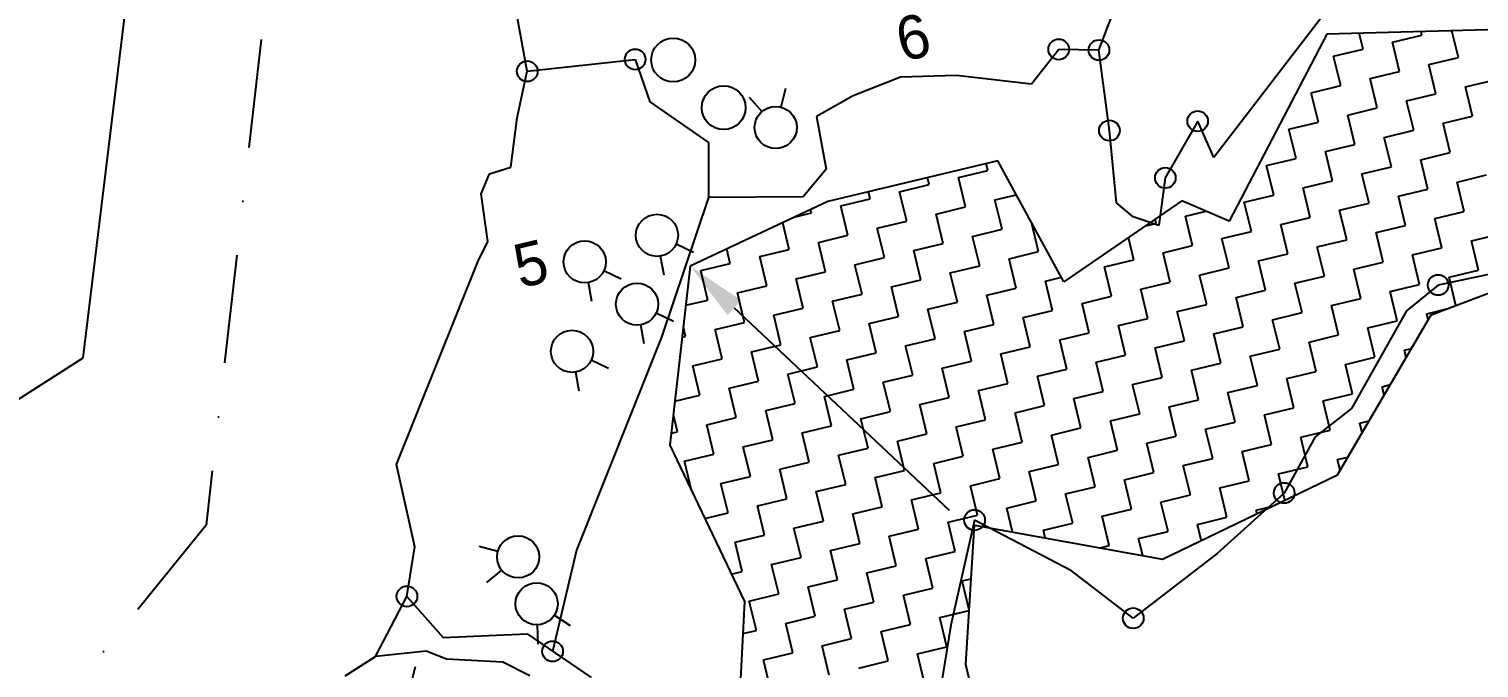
# Model space of a CAD drawing. Header units: metres. Extents: x 330019 to 331879, y 1797834 to 1801443.
# Drawn here: x 330355 to 331024, y 1800522 to 1800817 of the extents above; entities that cross this region are included whole.
import ezdxf
from ezdxf.enums import TextEntityAlignment as Align

# ---------------------------------------------------------------- set-up
doc = ezdxf.new("R2010")
doc.units = ezdxf.units.M
doc.header["$MEASUREMENT"] = 0
doc.linetypes.add('DASHDOT', pattern=[1, 0.5, -0.25, 0, -0.25])
for name, color, linetype in [('POLY_HATCH', 12, 'Continuous'), ('POLY_PARCEL', 6, 'Continuous'), ('POLY_WATER', 4, 'Continuous'), ('SYM_ARROW', 1, 'Continuous'), ('TEXT_PARCEL', 7, 'Continuous'), ('V_BOUND_STREAM_LINE', 7, 'DASHDOT')]:
    doc.layers.add(name, color=color, linetype=linetype)
doc.styles.add('TEXT_MAP', font='', dxfattribs={"height": 0.25})
doc.styles.get('TEXT_MAP').set_extended_font_data('Kruti Dev 050')

msp = doc.modelspace()

# ---------------------------------------------------------------- linework, layer by layer
for points in [[(330704.07, 1800789.79), (330701.94, 1800781.16)], [(330687.42, 1800785.79), (330693.24, 1800779.07)], [(330661.71, 1800714.1), (330653.66, 1800717.88)], [(330648.11, 1800703.69), (330646.56, 1800712.44)], [(330628.37, 1800701.84), (330620.33, 1800705.62)], [(330614.78, 1800691.42), (330613.23, 1800700.18)], [(330638.93, 1800671.92), (330637.38, 1800680.67)], [(330652.53, 1800682.33), (330644.48, 1800686.11)], [(330622.56, 1800660.59), (330614.51, 1800664.36)], [(330608.97, 1800650.17), (330607.41, 1800658.92)], [(330562.92, 1800578.7), (330571.48, 1800576.3)], [(330566.4, 1800561.94), (330573.3, 1800567.55)], [(330590.12, 1800533.47), (330589.76, 1800542.35)], [(330604.99, 1800541.96), (330597.52, 1800546.79)], [(330533.35, 1800523.04), (330531.22, 1800514.41)]]:
    msp.add_lwpolyline(points)
for centre, radius in [((330634.81, 1800803.16), 4.75), ((330652.34, 1800802.88), 10.12), ((330830.09, 1800807.76), 4.75), ((330848.65, 1800807.44), 4.75), ((330585.06, 1800797.66), 4.75), ((330675.61, 1800780.86), 10.12), ((330699.61, 1800771.72), 9.72), ((330853.47, 1800770.32), 4.75), ((330894.17, 1800774.64), 4.75), ((330879.25, 1800748.5), 4.75), ((330644.86, 1800722.01), 9.72), ((330611.53, 1800709.75), 9.72), ((331005.05, 1800699.08), 4.75), ((330635.68, 1800690.24), 9.72), ((330605.71, 1800668.49), 9.72), ((330934.06, 1800603.15), 4.75), ((330791.3, 1800590.68), 4.75), ((330580.84, 1800573.68), 9.72), ((330589.36, 1800552.06), 9.72), ((330529.59, 1800555.47), 4.75), ((330864.47, 1800545.4), 4.75), ((330596.74, 1800530.13), 4.75)]:
    msp.add_circle(centre, radius)
at = {"layer": 'POLY_HATCH'}
for p, q in [((330953.65, 1800814.81), (330908.62, 1800728.54)), ((331033.53, 1800816.99), (330953.65, 1800814.81)), ((330802.01, 1800756.43), (330723.7, 1800737.59)), ((330832.52, 1800700.49), (330802.01, 1800756.43)), ((330723.7, 1800737.59), (330660.23, 1800707.72)), ((330886.87, 1800737.91), (330832.52, 1800700.49)), ((330908.62, 1800728.54), (330886.87, 1800737.91)), ((331001.87, 1800685.26), (331122.37, 1800731.28)), ((330660.23, 1800707.72), (330650.86, 1800625.15)), ((330958.68, 1800611.59), (331001.87, 1800685.26)), ((330650.86, 1800625.15), (330685.24, 1800553.11)), ((330877.89, 1800572.69), (330958.68, 1800611.59)), ((330787.24, 1800524.11), (330791.28, 1800588.36)), ((330791.28, 1800588.36), (330877.89, 1800572.69)), ((330685.24, 1800553.11), (330683.14, 1800511.23)), ((330800.53, 1800468.89), (330787.24, 1800524.11))]:
    msp.add_line(p, q, dxfattribs=at)
at = {"layer": 'POLY_HATCH', "linetype": 'Continuous'}
for p, q in [((330970.41, 1800807.86), (330968.64, 1800815.22)), ((330983.97, 1800811.12), (330997.53, 1800814.38)), ((330997.53, 1800814.38), (330997.14, 1800816)), ((331014.35, 1800804.08), (331011.39, 1800816.39)), ((330956.86, 1800804.59), (330970.41, 1800807.86)), ((330987.23, 1800797.56), (330983.97, 1800811.12)), ((330960.12, 1800791.04), (330956.86, 1800804.59)), ((331000.79, 1800800.82), (331014.35, 1800804.08)), ((330973.68, 1800794.3), (330987.23, 1800797.56)), ((330976.94, 1800780.74), (330973.68, 1800794.3)), ((331004.05, 1800787.26), (331000.79, 1800800.82)), ((330946.56, 1800787.78), (330960.12, 1800791.04)), ((330949.82, 1800774.22), (330946.56, 1800787.78)), ((331017.61, 1800790.53), (331031.17, 1800793.79)), ((331020.87, 1800776.97), (331017.61, 1800790.53)), ((330990.5, 1800784), (331004.05, 1800787.26)), ((330993.76, 1800770.45), (330990.5, 1800784)), ((330936.26, 1800770.96), (330949.82, 1800774.22)), ((330963.38, 1800777.48), (330976.94, 1800780.74)), ((330966.64, 1800763.92), (330963.38, 1800777.48)), ((331007.32, 1800773.71), (331020.87, 1800776.97)), ((330939.53, 1800757.4), (330936.26, 1800770.96)), ((330980.2, 1800767.18), (330993.76, 1800770.45)), ((331010.58, 1800760.15), (331007.32, 1800773.71)), ((330953.08, 1800760.66), (330966.64, 1800763.92)), ((330983.46, 1800753.63), (330980.2, 1800767.18)), ((330797.43, 1800751.9), (330796.65, 1800755.14)), ((330925.97, 1800754.14), (330939.53, 1800757.4)), ((330956.35, 1800747.1), (330953.08, 1800760.66)), ((330997.02, 1800756.89), (331010.58, 1800760.15)), ((331000.28, 1800743.33), (330997.02, 1800756.89)), ((330770.31, 1800745.37), (330769.53, 1800748.62)), ((330783.87, 1800748.64), (330797.43, 1800751.9)), ((330787.13, 1800735.08), (330783.87, 1800748.64)), ((330929.23, 1800740.58), (330925.97, 1800754.14)), ((330969.9, 1800750.36), (330983.46, 1800753.63)), ((330973.17, 1800736.81), (330969.9, 1800750.36)), ((331013.84, 1800746.59), (331027.4, 1800749.85)), ((330743.2, 1800738.85), (330742.41, 1800742.09)), ((330756.75, 1800742.11), (330770.31, 1800745.37)), ((330760.01, 1800728.56), (330756.75, 1800742.11)), ((330942.79, 1800743.84), (330956.35, 1800747.1)), ((330946.05, 1800730.28), (330942.79, 1800743.84)), ((330986.72, 1800740.07), (331000.28, 1800743.33)), ((331017.1, 1800733.03), (331013.84, 1800746.59)), ((330729.64, 1800735.59), (330743.2, 1800738.85)), ((330732.9, 1800722.03), (330729.64, 1800735.59)), ((330773.57, 1800731.82), (330787.13, 1800735.08)), ((330800.69, 1800738.34), (330810.58, 1800740.72)), ((330803.95, 1800724.78), (330800.69, 1800738.34)), ((330915.67, 1800737.32), (330929.23, 1800740.58)), ((330918.93, 1800723.76), (330915.67, 1800737.32)), ((330959.61, 1800733.54), (330973.17, 1800736.81)), ((330989.98, 1800726.51), (330986.72, 1800740.07)), ((330705.78, 1800715.51), (330702.83, 1800727.77)), ((330708.79, 1800730.58), (330716.08, 1800732.33)), ((330716.08, 1800732.33), (330715.72, 1800733.84)), ((330746.46, 1800725.29), (330760.01, 1800728.56)), ((330776.83, 1800718.26), (330773.57, 1800731.82)), ((330820.77, 1800714.49), (330817.52, 1800728)), ((330870.08, 1800726.35), (330875, 1800727.53)), ((330875, 1800727.53), (330874.54, 1800729.42)), ((330888.56, 1800730.79), (330898.07, 1800733.08)), ((330891.82, 1800717.24), (330888.56, 1800730.79)), ((330932.49, 1800727.02), (330946.05, 1800730.28)), ((330962.87, 1800719.99), (330959.61, 1800733.54)), ((331003.54, 1800729.77), (331017.1, 1800733.03)), ((331006.8, 1800716.21), (331003.54, 1800729.77)), ((330719.34, 1800718.77), (330732.9, 1800722.03)), ((330749.72, 1800711.74), (330746.46, 1800725.29)), ((330790.39, 1800721.52), (330803.95, 1800724.78)), ((330793.65, 1800707.96), (330790.39, 1800721.52)), ((330864.7, 1800710.71), (330862.24, 1800720.95)), ((330905.38, 1800720.5), (330918.93, 1800723.76)), ((330935.75, 1800713.46), (330932.49, 1800727.02)), ((330976.43, 1800723.25), (330989.98, 1800726.51)), ((330979.69, 1800709.69), (330976.43, 1800723.25)), ((331020.36, 1800719.48), (331033.92, 1800722.74)), ((330678.67, 1800708.99), (330677.07, 1800715.64)), ((330692.23, 1800712.25), (330705.78, 1800715.51)), ((330722.6, 1800705.21), (330719.34, 1800718.77)), ((330763.28, 1800715), (330776.83, 1800718.26)), ((330766.54, 1800701.44), (330763.28, 1800715)), ((330807.21, 1800711.23), (330820.77, 1800714.49)), ((330878.26, 1800713.98), (330891.82, 1800717.24)), ((330908.64, 1800706.94), (330905.38, 1800720.5)), ((330949.31, 1800716.73), (330962.87, 1800719.99)), ((330952.57, 1800703.17), (330949.31, 1800716.73)), ((330993.25, 1800712.95), (331006.8, 1800716.21)), ((331023.62, 1800705.92), (331020.36, 1800719.48)), ((330665.11, 1800705.72), (330678.67, 1800708.99)), ((330695.49, 1800698.69), (330692.23, 1800712.25)), ((330736.16, 1800708.47), (330749.72, 1800711.74)), ((330739.42, 1800694.92), (330736.16, 1800708.47)), ((330780.1, 1800704.7), (330793.65, 1800707.96)), ((330810.47, 1800697.67), (330807.21, 1800711.23)), ((330851.15, 1800707.45), (330864.7, 1800710.71)), ((330854.41, 1800693.89), (330851.15, 1800707.45)), ((330881.52, 1800700.42), (330878.26, 1800713.98)), ((330922.2, 1800710.2), (330935.75, 1800713.46)), ((330925.46, 1800696.64), (330922.2, 1800710.2)), ((330966.13, 1800706.43), (330979.69, 1800709.69)), ((330996.51, 1800699.39), (330993.25, 1800712.95)), ((330668.37, 1800692.17), (330665.11, 1800705.72)), ((330709.05, 1800701.95), (330722.6, 1800705.21)), ((330712.31, 1800688.39), (330709.05, 1800701.95)), ((330752.98, 1800698.18), (330766.54, 1800701.44)), ((330783.36, 1800691.14), (330780.1, 1800704.7)), ((330824.03, 1800700.93), (330831.33, 1800702.68)), ((330827.29, 1800687.37), (330824.03, 1800700.93)), ((330895.08, 1800703.68), (330908.64, 1800706.94)), ((330898.34, 1800690.12), (330895.08, 1800703.68)), ((330939.02, 1800699.91), (330952.57, 1800703.17)), ((330969.39, 1800692.87), (330966.13, 1800706.43)), ((331010.07, 1800702.66), (331023.62, 1800705.92)), ((331013.21, 1800689.59), (331010.07, 1800702.66)), ((330681.93, 1800695.43), (330695.49, 1800698.69)), ((330685.19, 1800681.87), (330681.93, 1800695.43)), ((330725.86, 1800691.66), (330739.42, 1800694.92)), ((330756.24, 1800684.62), (330752.98, 1800698.18)), ((330796.91, 1800694.41), (330810.47, 1800697.67)), ((330800.18, 1800680.85), (330796.91, 1800694.41)), ((330867.96, 1800697.16), (330881.52, 1800700.42)), ((330871.23, 1800683.6), (330867.96, 1800697.16)), ((330911.9, 1800693.38), (330925.46, 1800696.64)), ((330942.28, 1800686.35), (330939.02, 1800699.91)), ((330982.95, 1800696.13), (330996.51, 1800699.39)), ((330986.21, 1800682.58), (330982.95, 1800696.13)), ((330658.19, 1800689.72), (330668.37, 1800692.17)), ((330698.75, 1800685.13), (330712.31, 1800688.39)), ((330729.13, 1800678.1), (330725.86, 1800691.66)), ((330769.8, 1800687.88), (330783.36, 1800691.14)), ((330773.06, 1800674.32), (330769.8, 1800687.88)), ((330813.73, 1800684.11), (330827.29, 1800687.37)), ((330840.85, 1800690.63), (330854.41, 1800693.89)), ((330844.11, 1800677.08), (330840.85, 1800690.63)), ((330884.78, 1800686.86), (330898.34, 1800690.12)), ((330915.16, 1800679.83), (330911.9, 1800693.38)), ((330955.83, 1800689.61), (330969.39, 1800692.87)), ((330959.1, 1800676.05), (330955.83, 1800689.61)), ((330999.77, 1800685.84), (331009.53, 1800688.19)), ((330671.63, 1800678.61), (330685.19, 1800681.87)), ((330702.01, 1800671.57), (330698.75, 1800685.13)), ((330742.68, 1800681.36), (330756.24, 1800684.62)), ((330745.95, 1800667.8), (330742.68, 1800681.36)), ((330786.62, 1800677.59), (330800.18, 1800680.85)), ((330817, 1800670.55), (330813.73, 1800684.11)), ((330857.67, 1800680.34), (330871.23, 1800683.6)), ((330888.05, 1800673.3), (330884.78, 1800686.86)), ((330928.72, 1800683.09), (330942.28, 1800686.35)), ((330931.98, 1800669.53), (330928.72, 1800683.09)), ((330972.65, 1800679.31), (330986.21, 1800682.58)), ((331000.48, 1800682.89), (330999.77, 1800685.84)), ((330656.51, 1800674.97), (330658.08, 1800675.35)), ((330658.08, 1800675.35), (330657.04, 1800679.64)), ((330674.9, 1800665.05), (330671.63, 1800678.61)), ((330715.57, 1800674.84), (330729.13, 1800678.1)), ((330718.83, 1800661.28), (330715.57, 1800674.84)), ((330759.5, 1800671.06), (330773.06, 1800674.32)), ((330789.88, 1800664.03), (330786.62, 1800677.59)), ((330830.55, 1800673.81), (330844.11, 1800677.08)), ((330860.93, 1800666.78), (330857.67, 1800680.34)), ((330901.6, 1800676.56), (330915.16, 1800679.83)), ((330904.87, 1800663.01), (330901.6, 1800676.56)), ((330945.54, 1800672.79), (330959.1, 1800676.05)), ((330975.92, 1800665.76), (330972.65, 1800679.31)), ((330688.45, 1800668.31), (330702.01, 1800671.57)), ((330691.71, 1800654.76), (330688.45, 1800668.31)), ((330732.39, 1800664.54), (330745.95, 1800667.8)), ((330762.76, 1800657.51), (330759.5, 1800671.06)), ((330803.44, 1800667.29), (330817, 1800670.55)), ((330806.7, 1800653.73), (330803.44, 1800667.29)), ((330833.81, 1800660.26), (330830.55, 1800673.81)), ((330874.49, 1800670.04), (330888.05, 1800673.3)), ((330877.75, 1800656.48), (330874.49, 1800670.04)), ((330918.42, 1800666.27), (330931.98, 1800669.53)), ((330948.8, 1800659.23), (330945.54, 1800672.79)), ((330989.47, 1800669.02), (330992.82, 1800669.82)), ((330990.31, 1800665.54), (330989.47, 1800669.02)), ((330661.34, 1800661.79), (330674.9, 1800665.05)), ((330664.6, 1800648.23), (330661.34, 1800661.79)), ((330705.27, 1800658.02), (330718.83, 1800661.28)), ((330735.65, 1800650.98), (330732.39, 1800664.54)), ((330776.32, 1800660.77), (330789.88, 1800664.03)), ((330779.58, 1800647.21), (330776.32, 1800660.77)), ((330847.37, 1800663.52), (330860.93, 1800666.78)), ((330850.63, 1800649.96), (330847.37, 1800663.52)), ((330891.31, 1800659.74), (330904.87, 1800663.01)), ((330921.68, 1800652.71), (330918.42, 1800666.27)), ((330962.36, 1800662.49), (330975.92, 1800665.76)), ((330965.62, 1800648.94), (330962.36, 1800662.49)), ((330678.16, 1800651.49), (330691.71, 1800654.76)), ((330708.53, 1800644.46), (330705.27, 1800658.02)), ((330749.21, 1800654.24), (330762.76, 1800657.51)), ((330752.47, 1800640.69), (330749.21, 1800654.24)), ((330820.26, 1800656.99), (330833.81, 1800660.26)), ((330823.52, 1800643.44), (330820.26, 1800656.99)), ((330864.19, 1800653.22), (330877.75, 1800656.48)), ((330894.57, 1800646.19), (330891.31, 1800659.74)), ((330935.24, 1800655.97), (330948.8, 1800659.23)), ((330938.5, 1800642.41), (330935.24, 1800655.97)), ((330653.16, 1800645.48), (330664.6, 1800648.23)), ((330681.42, 1800637.94), (330678.16, 1800651.49)), ((330722.09, 1800647.72), (330735.65, 1800650.98)), ((330725.35, 1800634.16), (330722.09, 1800647.72)), ((330766.03, 1800643.95), (330779.58, 1800647.21)), ((330793.14, 1800650.47), (330806.7, 1800653.73)), ((330796.4, 1800636.91), (330793.14, 1800650.47)), ((330837.08, 1800646.7), (330850.63, 1800649.96)), ((330867.45, 1800639.66), (330864.19, 1800653.22)), ((330908.13, 1800649.45), (330921.68, 1800652.71)), ((330911.39, 1800635.89), (330908.13, 1800649.45)), ((330952.06, 1800645.68), (330965.62, 1800648.94)), ((330979.18, 1800652.2), (330983.03, 1800653.13)), ((330980.14, 1800648.2), (330979.18, 1800652.2)), ((330694.98, 1800641.2), (330708.53, 1800644.46)), ((330698.24, 1800627.64), (330694.98, 1800641.2)), ((330738.91, 1800637.42), (330752.47, 1800640.69)), ((330769.29, 1800630.39), (330766.03, 1800643.95)), ((330809.96, 1800640.17), (330823.52, 1800643.44)), ((330840.34, 1800633.14), (330837.08, 1800646.7)), ((330881.01, 1800642.93), (330894.57, 1800646.19)), ((330884.27, 1800629.37), (330881.01, 1800642.93)), ((330924.95, 1800639.15), (330938.5, 1800642.41)), ((330955.32, 1800632.12), (330952.06, 1800645.68)), ((330654.3, 1800631.41), (330652.44, 1800639.14)), ((330667.86, 1800634.67), (330681.42, 1800637.94)), ((330671.12, 1800621.12), (330667.86, 1800634.67)), ((330711.8, 1800630.9), (330725.35, 1800634.16)), ((330742.17, 1800623.87), (330738.91, 1800637.42)), ((330782.85, 1800633.65), (330796.4, 1800636.91)), ((330813.22, 1800626.62), (330809.96, 1800640.17)), ((330853.9, 1800636.4), (330867.45, 1800639.66)), ((330857.16, 1800622.84), (330853.9, 1800636.4)), ((330897.83, 1800632.63), (330911.39, 1800635.89)), ((330928.21, 1800625.59), (330924.95, 1800639.15)), ((330968.88, 1800635.38), (330973.24, 1800636.43)), ((330969.97, 1800630.85), (330968.88, 1800635.38)), ((330651.49, 1800630.74), (330654.3, 1800631.41)), ((330684.68, 1800624.38), (330698.24, 1800627.64)), ((330715.06, 1800617.34), (330711.8, 1800630.9)), ((330755.73, 1800627.13), (330769.29, 1800630.39)), ((330786.11, 1800620.09), (330782.85, 1800633.65)), ((330826.78, 1800629.88), (330840.34, 1800633.14)), ((330830.04, 1800616.32), (330826.78, 1800629.88)), ((330870.72, 1800626.11), (330884.27, 1800629.37)), ((330901.09, 1800619.07), (330897.83, 1800632.63)), ((330941.77, 1800628.86), (330955.32, 1800632.12)), ((330945.03, 1800615.3), (330941.77, 1800628.86)), ((330657.56, 1800617.86), (330671.12, 1800621.12)), ((330687.94, 1800610.82), (330684.68, 1800624.38)), ((330728.61, 1800620.61), (330742.17, 1800623.87)), ((330731.88, 1800607.05), (330728.61, 1800620.61)), ((330758.99, 1800613.57), (330755.73, 1800627.13)), ((330799.66, 1800623.36), (330813.22, 1800626.62)), ((330802.93, 1800609.8), (330799.66, 1800623.36)), ((330843.6, 1800619.58), (330857.16, 1800622.84)), ((330873.98, 1800612.55), (330870.72, 1800626.11)), ((330914.65, 1800622.33), (330928.21, 1800625.59)), ((330917.91, 1800608.78), (330914.65, 1800622.33)), ((330660.83, 1800604.3), (330657.56, 1800617.86)), ((330701.5, 1800614.08), (330715.06, 1800617.34)), ((330704.76, 1800600.52), (330701.5, 1800614.08)), ((330772.55, 1800616.83), (330786.11, 1800620.09)), ((330775.81, 1800603.27), (330772.55, 1800616.83)), ((330816.48, 1800613.06), (330830.04, 1800616.32)), ((330846.86, 1800606.02), (330843.6, 1800619.58)), ((330887.53, 1800615.81), (330901.09, 1800619.07)), ((330890.8, 1800602.25), (330887.53, 1800615.81)), ((330931.47, 1800612.04), (330945.03, 1800615.3)), ((330958.58, 1800618.56), (330963.45, 1800619.73)), ((330959.8, 1800613.5), (330958.58, 1800618.56)), ((330674.38, 1800607.56), (330687.94, 1800610.82)), ((330677.65, 1800594), (330674.38, 1800607.56)), ((330745.43, 1800610.31), (330758.99, 1800613.57)), ((330748.7, 1800596.75), (330745.43, 1800610.31)), ((330789.37, 1800606.54), (330802.93, 1800609.8)), ((330819.75, 1800599.5), (330816.48, 1800613.06)), ((330860.42, 1800609.29), (330873.98, 1800612.55)), ((330863.68, 1800595.73), (330860.42, 1800609.29)), ((330904.35, 1800605.51), (330917.91, 1800608.78)), ((330934.39, 1800599.89), (330931.47, 1800612.04)), ((330660.81, 1800604.29), (330660.83, 1800604.3)), ((330691.2, 1800597.26), (330704.76, 1800600.52)), ((330718.32, 1800603.79), (330731.88, 1800607.05)), ((330721.58, 1800590.23), (330718.32, 1800603.79)), ((330762.25, 1800600.01), (330775.81, 1800603.27)), ((330792.63, 1800592.98), (330789.37, 1800606.54)), ((330833.3, 1800602.76), (330846.86, 1800606.02)), ((330836.57, 1800589.21), (330833.3, 1800602.76)), ((330877.24, 1800598.99), (330890.8, 1800602.25)), ((330907.62, 1800591.96), (330904.35, 1800605.51)), ((330666.95, 1800591.43), (330677.65, 1800594)), ((330694.46, 1800583.71), (330691.2, 1800597.26)), ((330735.14, 1800593.49), (330748.7, 1800596.75)), ((330765.51, 1800586.46), (330762.25, 1800600.01)), ((330806.19, 1800596.24), (330819.75, 1800599.5)), ((330808.85, 1800585.18), (330806.19, 1800596.24)), ((330850.12, 1800592.47), (330863.68, 1800595.73)), ((330880.5, 1800585.43), (330877.24, 1800598.99)), ((330921.17, 1800595.22), (330928.18, 1800596.9)), ((330921.54, 1800593.7), (330921.17, 1800595.22)), ((330708.02, 1800586.97), (330721.58, 1800590.23)), ((330738.4, 1800579.93), (330735.14, 1800593.49)), ((330779.07, 1800589.72), (330792.63, 1800592.98)), ((330782.33, 1800576.16), (330779.07, 1800589.72)), ((330823.01, 1800585.94), (330836.57, 1800589.21)), ((330853.38, 1800578.91), (330850.12, 1800592.47)), ((330894.06, 1800588.69), (330907.62, 1800591.96)), ((330895.83, 1800581.33), (330894.06, 1800588.69)), ((330680.91, 1800580.44), (330694.46, 1800583.71)), ((330684.17, 1800566.89), (330680.91, 1800580.44)), ((330711.28, 1800573.41), (330708.02, 1800586.97)), ((330751.96, 1800583.19), (330765.51, 1800586.46)), ((330755.22, 1800569.64), (330751.96, 1800583.19)), ((330823.84, 1800582.46), (330823.01, 1800585.94)), ((330866.94, 1800582.17), (330880.5, 1800585.43)), ((330868.83, 1800574.32), (330866.94, 1800582.17)), ((330724.84, 1800576.67), (330738.4, 1800579.93)), ((330728.1, 1800563.11), (330724.84, 1800576.67)), ((330768.78, 1800572.9), (330782.33, 1800576.16)), ((330849.14, 1800577.89), (330853.38, 1800578.91)), ((330697.73, 1800570.15), (330711.28, 1800573.41)), ((330700.99, 1800556.59), (330697.73, 1800570.15)), ((330741.66, 1800566.37), (330755.22, 1800569.64)), ((330772.04, 1800559.34), (330768.78, 1800572.9)), ((330679.23, 1800565.7), (330684.17, 1800566.89)), ((330714.55, 1800559.85), (330728.1, 1800563.11)), ((330744.92, 1800552.82), (330741.66, 1800566.37)), ((330785.6, 1800562.6), (330789.72, 1800563.59)), ((330788.82, 1800549.2), (330785.6, 1800562.6)), ((330687.43, 1800553.33), (330700.99, 1800556.59)), ((330717.81, 1800546.29), (330714.55, 1800559.85)), ((330758.48, 1800556.08), (330772.04, 1800559.34)), ((330761.74, 1800542.52), (330758.48, 1800556.08)), ((330690.69, 1800539.77), (330687.43, 1800553.33)), ((330731.36, 1800549.56), (330744.92, 1800552.82)), ((330734.63, 1800536), (330731.36, 1800549.56)), ((330775.3, 1800545.78), (330788.81, 1800549.03)), ((330704.25, 1800543.03), (330717.81, 1800546.29)), ((330707.51, 1800529.47), (330704.25, 1800543.03)), ((330748.18, 1800539.26), (330761.74, 1800542.52)), ((330778.56, 1800532.22), (330775.3, 1800545.78)), ((330684.5, 1800538.28), (330690.69, 1800539.77)), ((330721.07, 1800532.74), (330734.63, 1800536)), ((330751.45, 1800525.7), (330748.18, 1800539.26)), ((330693.95, 1800526.21), (330707.51, 1800529.47)), ((330724.33, 1800519.18), (330721.07, 1800532.74)), ((330765, 1800528.96), (330778.56, 1800532.22)), ((330768.27, 1800515.41), (330765, 1800528.96)), ((330697.21, 1800512.65), (330693.95, 1800526.21)), ((330737.89, 1800522.44), (330751.45, 1800525.7))]:
    msp.add_line(p, q, dxfattribs=at)
at = {"layer": 'POLY_PARCEL'}
for p, q in [((330972.48, 1800850.21), (330901.6, 1800757.97)), ((330848.65, 1800807.44), (330858.39, 1800833.07)), ((330830.09, 1800807.76), (330817.52, 1800791.75)), ((330848.65, 1800807.44), (330830.09, 1800807.76)), ((330585.06, 1800797.66), (330634.81, 1800803.16)), ((330634.81, 1800803.16), (330641.57, 1800783.59)), ((330853.47, 1800770.32), (330848.65, 1800807.44)), ((330757.2, 1800795.01), (330735.34, 1800786.33)), ((330783.03, 1800795.75), (330757.2, 1800795.01)), ((330817.52, 1800791.75), (330783.03, 1800795.75)), ((330641.57, 1800783.59), (330668.66, 1800764.82)), ((330735.34, 1800786.33), (330718.47, 1800776.8)), ((330718.47, 1800776.8), (330722.93, 1800752.58)), ((330894.17, 1800774.64), (330879.25, 1800748.5)), ((330901.6, 1800757.97), (330894.17, 1800774.64)), ((330856.71, 1800736.92), (330853.47, 1800770.32)), ((330668.66, 1800764.82), (330668.59, 1800739.51)), ((330722.93, 1800752.58), (330712.32, 1800739.78)), ((330879.25, 1800748.5), (330876.31, 1800726.6)), ((330668.59, 1800739.51), (330647.02, 1800675.1)), ((330712.32, 1800739.78), (330668.59, 1800739.51)), ((330864.4, 1800730.57), (330856.71, 1800736.92)), ((330876.31, 1800726.6), (330864.4, 1800730.57)), ((331092.35, 1800717.35), (331005.05, 1800699.08)), ((331005.05, 1800699.08), (330990.5, 1800687.13)), ((330990.5, 1800687.13), (330965.07, 1800642.06)), ((330647.02, 1800675.1), (330607.71, 1800576.78)), ((330965.07, 1800642.06), (330948.33, 1800629.14)), ((330948.33, 1800629.14), (330934.06, 1800603.15)), ((330934.06, 1800603.15), (330903.14, 1800575.21)), ((330791.3, 1800590.68), (330780.37, 1800542.26)), ((330835.94, 1800567.25), (330791.3, 1800590.68)), ((330607.71, 1800576.78), (330596.74, 1800530.13)), ((330903.14, 1800575.21), (330864.47, 1800545.4)), ((330864.47, 1800545.4), (330835.94, 1800567.25)), ((330780.37, 1800542.26), (330774.89, 1800508.13))]:
    msp.add_line(p, q, dxfattribs=at)
at = {"layer": 'POLY_WATER'}
for p, q in [((330380.33, 1800665.53), (330415.28, 1800952.9)), ((330585.06, 1800797.66), (330575.33, 1800851.02)), ((330580.4, 1800776.12), (330585.06, 1800797.66)), ((330577.51, 1800753.49), (330580.4, 1800776.12)), ((330563.83, 1800741.12), (330567.66, 1800750.36)), ((330567.66, 1800750.36), (330577.51, 1800753.49)), ((330566.84, 1800719.15), (330563.83, 1800741.12)), ((330562.29, 1800709.74), (330566.84, 1800719.15)), ((330524.79, 1800616.34), (330562.29, 1800709.74)), ((330210.69, 1800557.16), (330380.33, 1800665.53)), ((330533.19, 1800578.27), (330524.79, 1800616.34)), ((330529.59, 1800555.47), (330533.19, 1800578.27)), ((330515.05, 1800527.76), (330529.59, 1800555.47)), ((330529.59, 1800555.47), (330546.21, 1800536.48)), ((330546.21, 1800536.48), (330584.96, 1800538.15)), ((330584.96, 1800538.15), (330614.49, 1800518.05)), ((330501.08, 1800518.81), (330515.05, 1800527.76)), ((330538.44, 1800530.26), (330515.05, 1800527.76)), ((330547.84, 1800526.57), (330538.44, 1800530.26)), ((330573.72, 1800525.15), (330547.84, 1800526.57)), ((330586.3, 1800518.82), (330573.72, 1800525.15))]:
    msp.add_line(p, q, dxfattribs=at)
at = {"layer": 'SYM_ARROW'}
msp.add_line((330680.53, 1800688.6), (330779.63, 1800595.23), dxfattribs=at)
msp.add_solid([(330677.34, 1800685.21), (330683.72, 1800691.98), (330660.23, 1800707.72)], dxfattribs=at)
at = {"layer": 'V_BOUND_STREAM_LINE', "ltscale": 100}
for p, q in [((330531.14, 1801303.91), (330462.38, 1800812.27)), ((330462.38, 1800812.27), (330436.99, 1800588.3)), ((330436.99, 1800588.3), (330346.12, 1800476.5))]:
    msp.add_line(p, q, dxfattribs=at)

# ---------------------------------------------------------------- texts
at = {"layer": 'TEXT_PARCEL', "style": 'TEXT_MAP'}
for s, p in [('6', (330762.92, 1800813.43)), ('5', (330586.7, 1800708.89))]:
    msp.add_text(s, height=20.08, rotation=13.52665, dxfattribs=at).set_placement(p, align=Align.MIDDLE)

doc.saveas('drawing.dxf')
